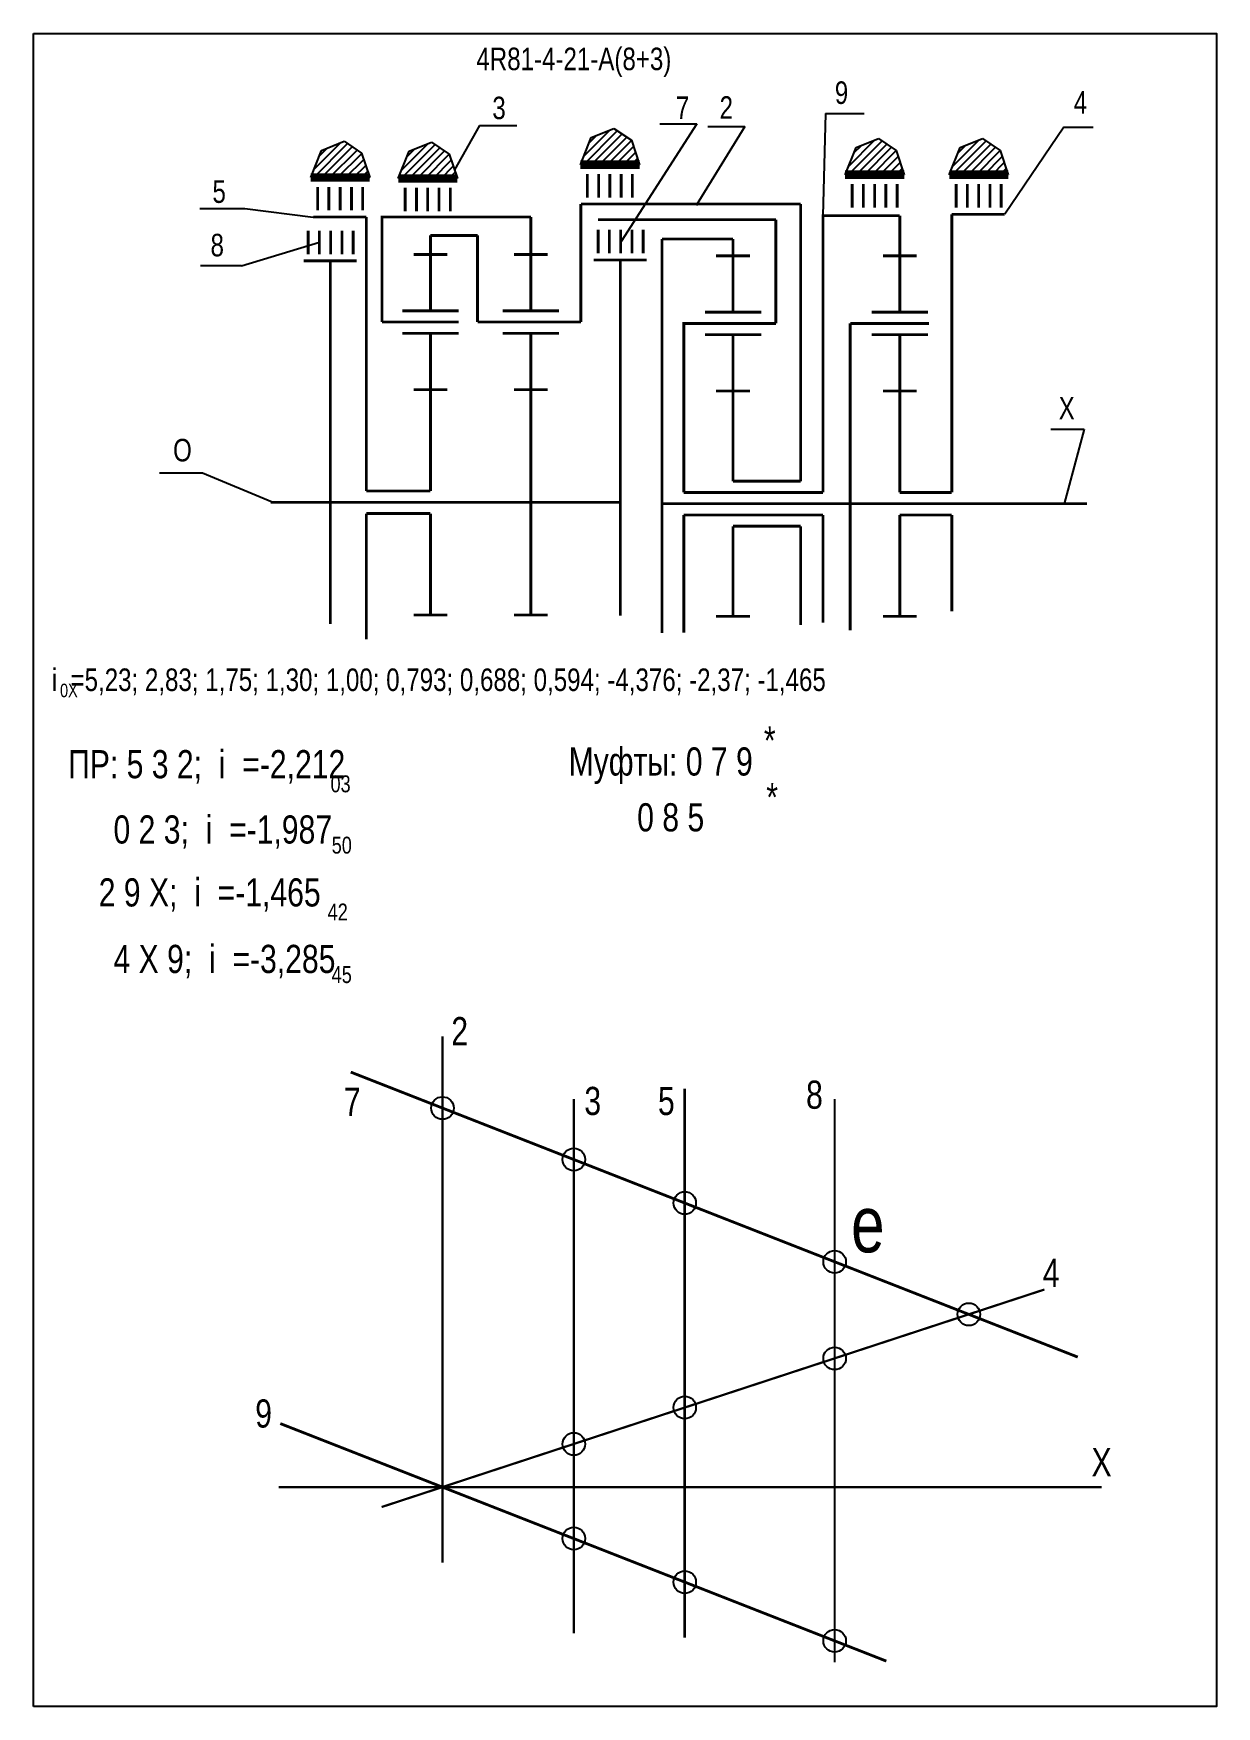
# Model space of a CAD drawing. Extents: x -352 to -142, y 153 to 450.
import ezdxf

# ---------------------------------------------------------------- set-up
doc = ezdxf.new("R2010")
doc.units = 0
doc.header["$LTSCALE"] = 15
doc.layers.get('0').update_dxf_attribs({"linetype": 'CONTINUOUS'})
doc.layers.add('DIM', color=92, linetype='CONTINUOUS')
doc.layers.add('MAIN', color=5, linetype='CONTINUOUS')
doc.styles.add('AMK', font='amk.shx', dxfattribs={"width": 0.8})

msp = doc.modelspace()

# ---------------------------------------------------------------- hatches: boundary and pattern name
at = {"layer": 'DIM'}
h = msp.add_hatch(dxfattribs=at)
h.set_pattern_fill('_USER', color=0, angle=45, style=0, pattern_type=0)
h.set_pattern_definition([(45, (-50.9841, -1.4102), (-0.7071068, 0.7071068), [])])
h.paths.add_polyline_path([(-301.28, 429.11), (-303.22, 424.29), (-292.73, 424.29), (-294.18, 428.61), (-297.29, 430.73)])
h = msp.add_hatch(dxfattribs=at)
h.set_pattern_fill('_USER', color=0, angle=45, style=0, pattern_type=0)
h.set_pattern_definition([(45, (-3.1103, 0.8762), (-0.7071068, 0.7071068), [])])
h.paths.add_polyline_path([(-253.41, 431.39), (-255.35, 426.57), (-244.85, 426.57), (-246.3, 430.9), (-249.42, 433.01)])
h = msp.add_hatch(dxfattribs=at)
h.set_pattern_fill('_USER', color=0, angle=45, style=0, pattern_type=0)
h.set_pattern_definition([(45, (43.8836, -0.9065), (-0.7071068, 0.7071068), [])])
h.paths.add_polyline_path([(-206.41, 429.61), (-208.36, 424.79), (-197.86, 424.79), (-199.31, 429.11), (-202.42, 431.23)])
h = msp.add_hatch(dxfattribs=at)
h.set_pattern_fill('_USER', color=0, angle=45, style=0, pattern_type=0)
h.set_pattern_definition([(45, (62.3563, -0.9065), (-0.7071068, 0.7071068), [])])
h.paths.add_polyline_path([(-187.94, 429.61), (-189.88, 424.79), (-179.39, 424.79), (-180.84, 429.11), (-183.95, 431.23)])
h = msp.add_hatch(dxfattribs=at)
h.set_pattern_fill('_USER', color=0, angle=45, style=0, pattern_type=0)
h.set_pattern_definition([(45, (-35.4454, -1.5655), (-0.7071068, 0.7071068), [])])
h.paths.add_polyline_path([(-285.74, 428.95), (-287.69, 424.13), (-277.19, 424.13), (-278.64, 428.46), (-281.75, 430.57)])

# ---------------------------------------------------------------- linework, layer by layer
at = {"const_width": 0.4}
for points in [[(-279.84, 271.84), (-279.84, 178.43)], [(-256.53, 260.74), (-256.53, 165.87)], [(-210.22, 260.74), (-210.22, 160.71)], [(-290.64, 188.28), (-172.97, 226.9)]]:
    msp.add_lwpolyline(points, dxfattribs=at)
at = {"layer": 'DIM', "color": 0}
for p, q in [((-234.68, 433.8), (-248.11, 412.94)), ((-241.25, 433.8), (-234.68, 433.8)), ((-211.86, 435.65), (-212.29, 417.51)), ((-211.86, 435.65), (-204.95, 435.65)), ((-301.28, 429.11), (-297.29, 430.73)), ((-297.29, 430.73), (-294.18, 428.61)), ((-273.23, 433.51), (-277.68, 425.67)), ((-273.23, 433.51), (-266.66, 433.51)), ((-255.35, 426.57), (-253.41, 431.39)), ((-253.41, 431.39), (-249.42, 433.01)), ((-249.42, 433.01), (-246.3, 430.9)), ((-246.3, 430.9), (-244.85, 426.57)), ((-226.17, 433.34), (-234.81, 419.35)), ((-232.74, 433.34), (-226.17, 433.34)), ((-206.41, 429.61), (-202.42, 431.23)), ((-202.42, 431.23), (-199.31, 429.11)), ((-187.94, 429.61), (-183.95, 431.23)), ((-183.95, 431.23), (-180.84, 429.11)), ((-169.51, 433.21), (-180.01, 417.77)), ((-169.51, 433.21), (-164.32, 433.21)), ((-303.22, 424.29), (-301.28, 429.11)), ((-294.18, 428.61), (-292.73, 424.29)), ((-287.69, 424.13), (-285.74, 428.95)), ((-285.74, 428.95), (-281.75, 430.57)), ((-281.75, 430.57), (-278.64, 428.46)), ((-278.64, 428.46), (-277.19, 424.13)), ((-208.36, 424.79), (-206.41, 429.61)), ((-199.31, 429.11), (-197.86, 424.79)), ((-189.88, 424.79), (-187.94, 429.61)), ((-180.84, 429.11), (-179.39, 424.79)), ((-254.1, 426.39), (-247.18, 426.39)), ((-207.1, 424.6), (-200.19, 424.6)), ((-188.63, 424.6), (-181.72, 424.6)), ((-322.89, 418.82), (-314.94, 418.82)), ((-314.94, 418.82), (-302.76, 417.27)), ((-315.52, 408.61), (-301.68, 412.8)), ((-315.52, 408.61), (-322.78, 408.61)), ((-171.84, 379.62), (-165.93, 379.62)), ((-165.93, 379.62), (-169.5, 366.39)), ((-322.45, 371.82), (-330.06, 371.82)), ((-310.05, 366.64), (-322.45, 371.82))]:
    msp.add_line(p, q, dxfattribs=at)
for points, const_width in [([(-255.27, 419.6), (-255.27, 398.64)], 0.5), ([(-255.27, 419.6), (-250.27, 419.6)], 0.5), ([(-250.27, 419.6), (-216.24, 419.6)], 0.5), ([(-216.24, 419.6), (-216.24, 370.39)], 0.5), ([(-293.35, 417.27), (-293.35, 368.64)], 0.5), ([(-290.55, 398.64), (-290.55, 417.28), (-264.14, 417.28)], 0.5), ([(-252.2, 416.81), (-220.65, 416.81)], 0.5), ([(-220.65, 398.39), (-220.65, 416.81)], 0.5), ([(-212.29, 368.39), (-212.29, 417.51), (-198.65, 417.51)], 0.5), ([(-189.42, 368.39), (-189.42, 417.77)], 0.5), ([(-281.96, 414.01), (-273.61, 414.01)], 0.5), ([(-273.61, 398.64), (-273.61, 414.01)], 0.5), ([(-240.87, 399.11), (-240.87, 413.37)], 0.5), ([(-228.26, 413.37), (-240.87, 413.37)], 0.5), ([(-248.26, 409.66), (-248.26, 346.52)], 0.5), ([(-299.74, 345.03), (-299.74, 409.51)], 0.5), ([(-240.87, 399.11), (-240.87, 343.42)], 0.5), ([(-233.26, 398.39), (-236.99, 398.39), (-236.99, 368.39)], 0.5), ([(-223.26, 398.39), (-223.02, 398.39)], 0.5), ([(-207.46, 398.39), (-207.46, 366.39)], 0.5), ([(-293.35, 368.64), (-281.96, 368.64)], 0.5), ([(-236.99, 368.39), (-212.29, 368.39)], 0.5), ([(-228.26, 370.39), (-216.24, 370.39)], 0.5), ([(-198.65, 368.39), (-189.42, 368.39)], 0.5), ([(-310.35, 366.64), (-264.14, 366.64)], 0.5), ([(-264.14, 366.64), (-248.26, 366.64)], 0.5), ([(-240.87, 366.39), (-207.46, 366.39)], 0.5), ([(-228.26, 366.39), (-212.29, 366.39)], 0.5), ([(-207.46, 366.39), (-207.46, 343.89)], 0.5), ([(-207.46, 366.39), (-185.81, 366.39)], 0.5), ([(-207.46, 366.39), (-165.4, 366.39)], 0.5), ([(-293.35, 364.64), (-281.96, 364.64)], 0.5), ([(-293.35, 364.64), (-293.35, 342.31)], 0.5), ([(-236.99, 364.39), (-212.29, 364.39)], 0.5), ([(-236.99, 364.39), (-236.99, 343.52)], 0.5), ([(-228.26, 362.39), (-216.24, 362.39)], 0.5), ([(-216.24, 362.39), (-216.24, 344.85)], 0.5), ([(-212.29, 345.27), (-212.29, 364.39)], 0.5), ([(-198.65, 364.39), (-189.42, 364.39)], 0.5), ([(-189.42, 347.26), (-189.42, 364.39)], 0.5), ([(-167.06, 214.9), (-296.11, 265.49)], 0.5), ([(-236.83, 262.55), (-236.83, 165.08)], 0.5), ([(-201.04, 160.93), (-308.62, 203.1)], 0.5), ([(-308.9, 191.82), (-162.8, 191.82)], 0.4)]:
    msp.add_lwpolyline(points, dxfattribs=dict(at, const_width=const_width))
for centre in [(-279.84, 259.11), (-256.53, 249.97), (-236.83, 242.25), (-210.22, 231.82), (-186.41, 222.49), (-210.22, 214.67), (-236.83, 205.94), (-256.53, 199.47), (-256.53, 182.68), (-236.83, 174.96), (-210.22, 164.53)]:
    msp.add_circle(centre, 2, dxfattribs=at)
at = {"layer": 'MAIN'}
for points in [[(-352.43, 152.87), (-352.43, 449.87)], [(-352.43, 449.87), (-142.43, 449.87), (-142.43, 152.87), (-352.43, 152.87)]]:
    msp.add_lwpolyline(points, dxfattribs=at)
at = {"layer": 'MAIN', "color": 0}
for points, const_width in [([(-303.22, 424.29), (-292.73, 424.29)], 1.5), ([(-287.69, 424.13), (-277.19, 424.13)], 1.5), ([(-255.35, 426.57), (-244.85, 426.57)], 1.5), ([(-246.12, 424.92), (-246.12, 420.73)], 0.5), ([(-208.36, 424.79), (-197.86, 424.79)], 1.5), ([(-189.88, 424.79), (-179.39, 424.79)], 1.5), ([(-293.99, 422.64), (-293.99, 418.44)], 0.5), ([(-278.45, 422.48), (-278.45, 418.28)], 0.5), ([(-199.12, 423.14), (-199.12, 418.94)], 0.5), ([(-180.65, 423.14), (-180.65, 418.94)], 0.5), ([(-302.76, 417.27), (-293.35, 417.27)], 0.5), ([(-264.14, 410.64), (-264.14, 417.28)], 0.5), ([(-198.65, 400.39), (-198.65, 417.51)], 0.5), ([(-189.42, 417.77), (-180.01, 417.77)], 0.5), ([(-295.68, 414.88), (-295.68, 410.68)], 0.5), ([(-281.96, 410.64), (-281.96, 414.01)], 0.5), ([(-244.2, 415.03), (-244.2, 410.83)], 0.5), ([(-228.26, 410.39), (-228.26, 413.37)], 0.5), ([(-281.96, 410.64), (-284.96, 410.64)], 0.5), ([(-281.96, 400.64), (-281.96, 410.64)], 0.5), ([(-281.96, 410.64), (-278.96, 410.64)], 0.5), ([(-264.14, 410.64), (-267.14, 410.64)], 0.5), ([(-264.14, 400.64), (-264.14, 410.64)], 0.5), ([(-264.14, 410.64), (-261.14, 410.64)], 0.5), ([(-252.97, 409.66), (-243.56, 409.66)], 0.5), ([(-228.26, 410.39), (-231.26, 410.39)], 0.5), ([(-228.26, 400.39), (-228.26, 410.39)], 0.5), ([(-228.26, 410.39), (-225.26, 410.39)], 0.5), ([(-198.65, 410.39), (-201.65, 410.39)], 0.5), ([(-198.65, 410.39), (-195.65, 410.39)], 0.5), ([(-304.45, 409.51), (-295.04, 409.51)], 0.5), ([(-276.96, 398.64), (-290.55, 398.64)], 0.5), ([(-255.27, 398.64), (-273.61, 398.64)], 0.5), ([(-220.65, 398.39), (-233.26, 398.39)], 0.5), ([(-193.45, 398.39), (-207.46, 398.39)], 0.5), ([(-281.96, 396.64), (-286.96, 396.64)], 0.5), ([(-281.96, 386.64), (-281.96, 396.64), (-276.96, 396.64)], 0.5), ([(-264.14, 396.64), (-269.14, 396.64)], 0.5), ([(-264.14, 386.64), (-264.14, 396.64), (-259.14, 396.64)], 0.5), ([(-228.26, 396.39), (-233.26, 396.39)], 0.5), ([(-228.26, 386.39), (-228.26, 396.39), (-223.26, 396.39)], 0.5), ([(-198.65, 396.39), (-203.65, 396.39)], 0.5), ([(-198.65, 386.39), (-198.65, 396.39), (-193.65, 396.39)], 0.5), ([(-281.96, 386.64), (-284.96, 386.64)], 0.5), ([(-281.96, 368.64), (-281.96, 386.64)], 0.5), ([(-281.96, 386.64), (-278.96, 386.64)], 0.5), ([(-264.14, 386.64), (-267.14, 386.64)], 0.5), ([(-264.14, 366.64), (-264.14, 386.64)], 0.5), ([(-264.14, 386.64), (-261.14, 386.64)], 0.5), ([(-228.26, 386.39), (-231.26, 386.39)], 0.5), ([(-228.26, 370.39), (-228.26, 386.39)], 0.5), ([(-228.26, 386.39), (-225.26, 386.39)], 0.5), ([(-198.65, 386.39), (-201.65, 386.39)], 0.5), ([(-198.65, 368.39), (-198.65, 386.39)], 0.5), ([(-198.65, 386.39), (-195.65, 386.39)], 0.5), ([(-264.14, 366.64), (-264.14, 346.64)], 0.5), ([(-281.96, 364.64), (-281.96, 346.64)], 0.5), ([(-228.26, 362.39), (-228.26, 346.39)], 0.5), ([(-198.65, 364.39), (-198.65, 346.39)], 0.5), ([(-281.96, 346.64), (-284.96, 346.64)], 0.5), ([(-281.96, 346.64), (-278.96, 346.64)], 0.5), ([(-264.14, 346.64), (-267.14, 346.64)], 0.5), ([(-264.14, 346.64), (-261.14, 346.64)], 0.5), ([(-228.26, 346.39), (-231.26, 346.39)], 0.5), ([(-228.26, 346.39), (-225.26, 346.39)], 0.5), ([(-198.65, 346.39), (-201.65, 346.39)], 0.5), ([(-198.65, 346.39), (-195.65, 346.39)], 0.5)]:
    msp.add_lwpolyline(points, dxfattribs=dict(at, const_width=const_width))
for points in [[(-254.12, 424.92, 0.5, 0.5, 0), (-254.12, 420.73, 0.5, 0.5, 0)], [(-252.12, 424.92, 0.5, 0.5, 0), (-252.12, 420.73, 0.5, 0.5, 0)], [(-250.12, 424.92, 0.5, 0.5, 0), (-250.12, 420.73, 0.5, 0.5, 0)], [(-248.12, 424.92, 0.5, 0.5, 0), (-248.12, 420.73, 0.5, 0.5, 0)], [(-301.99, 422.64, 0.5, 0.5, 0), (-301.99, 418.44, 0.5, 0.5, 0)], [(-299.99, 422.64, 0.5, 0.5, 0), (-299.99, 418.44, 0.5, 0.5, 0)], [(-297.99, 422.64, 0.5, 0.5, 0), (-297.99, 418.44, 0.5, 0.5, 0)], [(-295.99, 422.64, 0.5, 0.5, 0), (-295.99, 418.44, 0.5, 0.5, 0)], [(-286.45, 422.48, 0.5, 0.5, 0), (-286.45, 418.28, 0.5, 0.5, 0)], [(-284.45, 422.48, 0.5, 0.5, 0), (-284.45, 418.28, 0.5, 0.5, 0)], [(-282.45, 422.48, 0.5, 0.5, 0), (-282.45, 418.28, 0.5, 0.5, 0)], [(-280.45, 422.48, 0.5, 0.5, 0), (-280.45, 418.28, 0.5, 0.5, 0)], [(-207.12, 423.14, 0.5, 0.5, 0), (-207.12, 418.94, 0.5, 0.5, 0)], [(-205.12, 423.14, 0.5, 0.5, 0), (-205.12, 418.94, 0.5, 0.5, 0)], [(-203.12, 423.14, 0.5, 0.5, 0), (-203.12, 418.94, 0.5, 0.5, 0)], [(-201.12, 423.14, 0.5, 0.5, 0), (-201.12, 418.94, 0.5, 0.5, 0)], [(-188.65, 423.14, 0.5, 0.5, 0), (-188.65, 418.94, 0.5, 0.5, 0)], [(-186.65, 423.14, 0.5, 0.5, 0), (-186.65, 418.94, 0.5, 0.5, 0)], [(-184.65, 423.14, 0.5, 0.5, 0), (-184.65, 418.94, 0.5, 0.5, 0)], [(-182.65, 423.14, 0.5, 0.5, 0), (-182.65, 418.94, 0.5, 0.5, 0)], [(-303.68, 414.88, 0.5, 0.5, 0), (-303.68, 410.68, 0.5, 0.5, 0)], [(-301.68, 414.88, 0.5, 0.5, 0), (-301.68, 410.68, 0.5, 0.5, 0)], [(-299.68, 414.88, 0.5, 0.5, 0), (-299.68, 410.68, 0.5, 0.5, 0)], [(-297.68, 414.88, 0.5, 0.5, 0), (-297.68, 410.68, 0.5, 0.5, 0)], [(-252.2, 415.03, 0.5, 0.5, 0), (-252.2, 410.83, 0.5, 0.5, 0)], [(-250.2, 415.03, 0.5, 0.5, 0), (-250.2, 410.83, 0.5, 0.5, 0)], [(-248.2, 415.03, 0.5, 0.5, 0), (-248.2, 410.83, 0.5, 0.5, 0)], [(-246.2, 415.03, 0.5, 0.5, 0), (-246.2, 410.83, 0.5, 0.5, 0)], [(-276.96, 400.64, 0.5, 0.5, 0), (-286.96, 400.64, 0.5, 0.5, 0)], [(-259.14, 400.64, 0.5, 0.5, 0), (-269.14, 400.64, 0.5, 0.5, 0)], [(-223.26, 400.39, 0.5, 0.5, 0), (-233.26, 400.39, 0.5, 0.5, 0)], [(-193.65, 400.39, 0.5, 0.5, 0), (-203.65, 400.39, 0.5, 0.5, 0)]]:
    msp.add_lwpolyline(points, format="xyseb", dxfattribs=at)

# ---------------------------------------------------------------- texts
at = {"layer": 'DIM', "color": 0, "style": 'AMK', "width": 0.8}
for s, height, p in [('4R81-4-21-A(8+3)', 4, (-273.81, 443.35)), ('9', 4, (-210.19, 437.36)), ('4', 4, (-167.78, 435.63)), ('3', 4, (-270.98, 434.65)), ('7', 4, (-238.41, 434.68)), ('2', 4, (-230.64, 434.72)), ('5', 4, (-320.66, 419.79)), ('8', 4, (-321, 410.3)), ('X', 4, (-170.45, 381.35)), ('O', 4, (-327.65, 373.9)), ('i  =5,23; 2,83; 1,75; 1,30; 1,00; 0,793; 0,688; 0,594; -4,376; -2,37; -1,465', 4, (-349.18, 333.14)), ('0X', 2.4, (-347.71, 332.04)), ('*', 5, (-222.78, 321.86)), (' ПР: 5 3 2;  i  =-2,212', 5, (-347.76, 317.65)), ('Муфты: 0 7 9', 5, (-257.44, 318.13)), ('03', 3, (-299.7, 315.16)), ('*', 5, (-222.35, 311.79)), ('       0 8 5', 5, (-255.67, 308.22)), ('    0 2 3;  i  =-1,987', 5, (-344.17, 306.06)), ('50', 3, (-299.49, 304.28)), ('     2 9 X;  i  =-1,465', 5, (-348.28, 294.89)), ('42', 3, (-300.21, 292.41)), ('    4 X 9;  i  =-3,285', 5, (-344.17, 283.08)), ('45', 3, (-299.49, 281.3)), ('2', 5, (-278.26, 270.26)), ('7', 5, (-297.33, 257.72)), ('3', 5, (-254.65, 257.87)), ('5', 5, (-241.58, 257.87)), ('8', 5, (-215.29, 258.98)), ('e', 10, (-207.3, 233.49)), ('4', 5, (-173.27, 227.37)), ('9', 5, (-313.07, 202.39)), ('X', 5, (-164.62, 193.74))]:
    msp.add_text(s, height=height, dxfattribs=at).set_placement(p)

doc.saveas('drawing.dxf')
